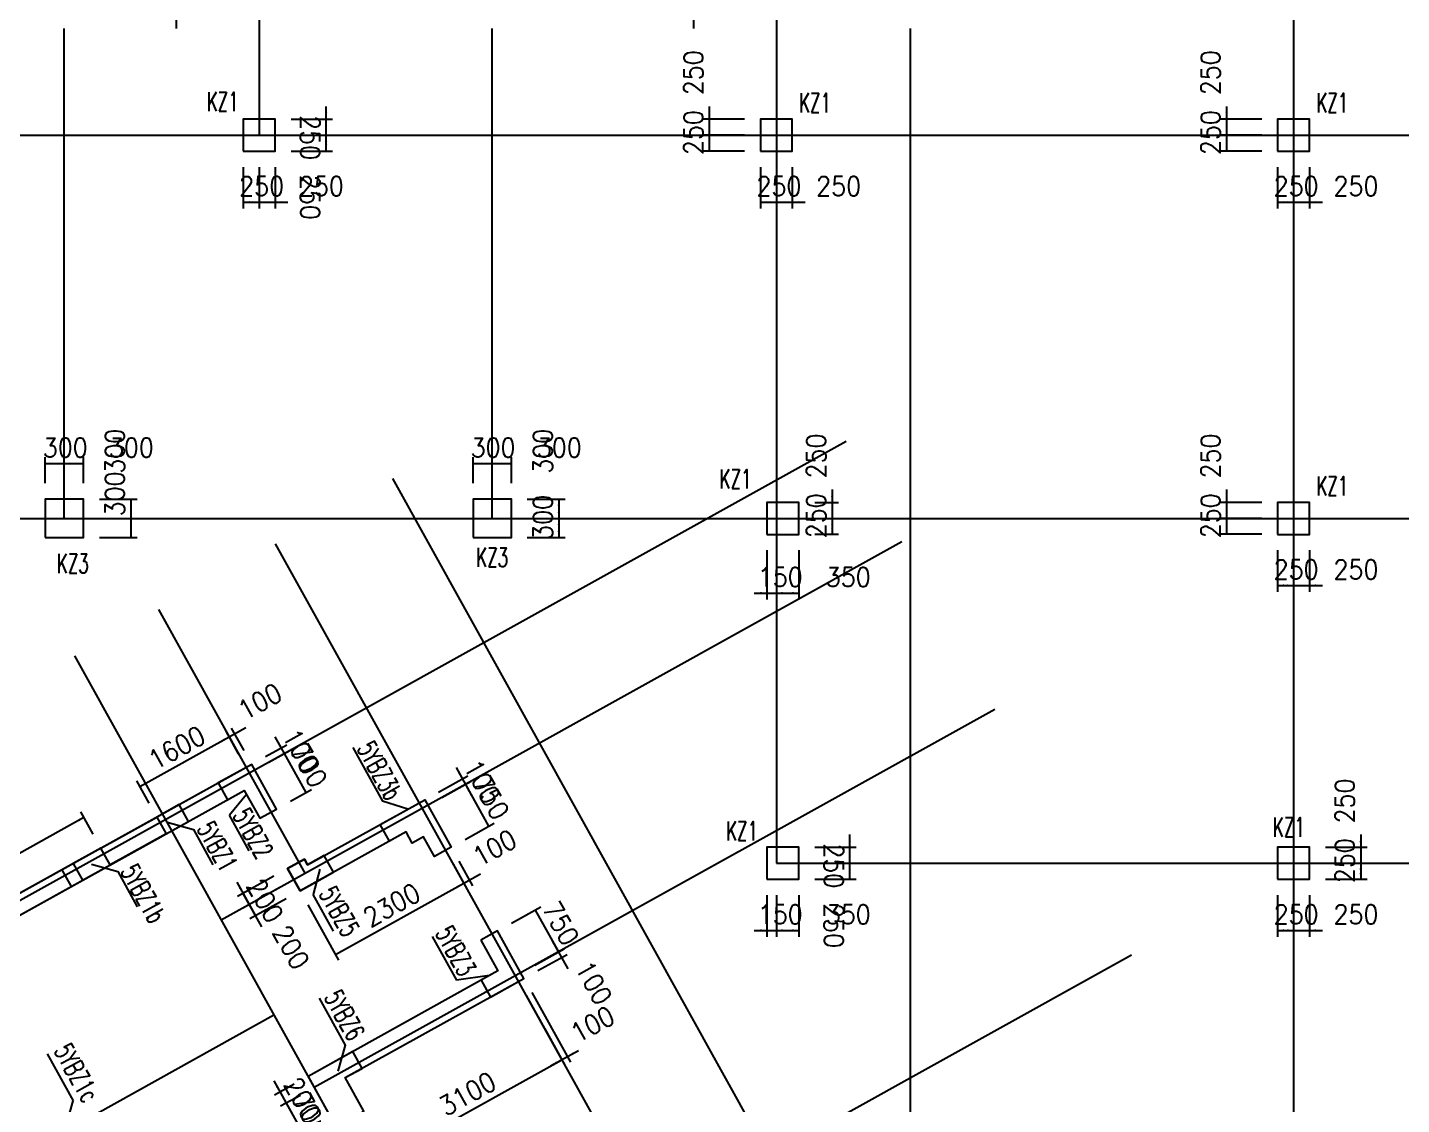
# Model space of a CAD drawing. Extents: x 387171 to 699106, y 11966 to 245688.
# Drawn here: x 496731 to 518248, y 129511 to 146373 of the extents above; entities that cross this region are included whole.
import ezdxf

# ---------------------------------------------------------------- set-up
doc = ezdxf.new("R2010")
doc.units = 0
doc.header["$LTSCALE"] = 100
doc.header["$MEASUREMENT"] = 0
doc.linetypes.add('DASHED', pattern=[19.05, 12.7, -6.35])
for name, color, linetype in [('22000', 2, 'Continuous'), ('b边缘构件', 235, 'Continuous'), ('COLU', 7, 'Continuous'), ('COLU_DASH', 9, 'DASHED'), ('DIM', 3, 'Continuous'), ('DOTE', 253, 'Continuous'), ('NUM', 7, 'Continuous'), ('wall-主楼', 2, 'Continuous'), ('Y阴影', 254, 'Continuous'), ('小尺寸', 4, 'Continuous'), ('边缘构件标注', 1, 'Continuous')]:
    doc.layers.add(name, color=color, linetype=linetype)
doc.styles.get("Standard").update_dxf_attribs({"font": 'standard'})
doc.dimstyles.get("Standard").update_dxf_attribs({"dimtxt": 300, "dimasz": 100, "dimexe": 100, "dimexo": 250, "dimgap": 100, "dimtad": 0, "dimtoh": 1, "dimdec": 0, "dimdsep": 46, "dimcen": 0.09, "dimclrt": 7, "dimadec": 0, "dimazin": 0, "dimtfac": 1, "dimtdec": 4, "dimtofl": 0, "dimtmove": 0, "dimatfit": 3, "dimfxl": 1, "dimtolj": 1, "dimtzin": 0, "dimarcsym": 0})

# ---------------------------------------------------------------- blocks, each defined once
blk = doc.blocks.new('*D39')
at = {"layer": '小尺寸', "color": 0, "linetype": 'ByBlock', "lineweight": -2}
for p, q in [((501004, 129655), (500695, 129484)), ((500782, 129532), (501122, 128920)), ((501344, 129043), (501035, 128872))]:
    blk.add_line(p, q, dxfattribs=at)
for points in [[(500782, 129532), (500845, 129453), (500816, 129437)], [(501122, 128920), (501059, 128999), (501088, 129016)]]:
    blk.add_solid(points, dxfattribs=at)
at = {"layer": '小尺寸', "color": 7, "linetype": 'Continuous', "lineweight": -2, "insert": (501171, 129348), "char_height": 300, "width": 566.67, "attachment_point": 5, "rotation": 299.0454}
blk.add_mtext('700', dxfattribs=at)
blk = doc.blocks.new('*D558')
at = {"layer": '小尺寸', "color": 0, "linetype": 'ByBlock', "lineweight": -2}
for p, q in [((504627, 131267), (505234, 130174)), ((504539, 131218), (505146, 130125)), ((504923, 130116), (505360, 130359))]:
    blk.add_line(p, q, dxfattribs=at)
for points in [[(505098, 130213), (505018, 130150), (505002, 130179)], [(505185, 130261), (505265, 130325), (505281, 130295)]]:
    blk.add_solid(points, dxfattribs=at)
at = {"layer": '小尺寸', "color": 7, "linetype": 'Continuous', "lineweight": -2, "insert": (505580, 130767), "char_height": 300, "width": 476.67, "attachment_point": 5, "rotation": 29.0454}
blk.add_mtext('100', dxfattribs=at)
blk = doc.blocks.new('*D3850')
at = {"layer": '小尺寸', "color": 0, "linetype": 'ByBlock', "lineweight": -2}
for p, q in [((500461, 134958), (500791, 135142)), ((500606, 135268), (500849, 134831)), ((500509, 134871), (500839, 135054))]:
    blk.add_line(p, q, dxfattribs=at)
for points in [[(500703, 135093), (500640, 135172), (500669, 135189)], [(500752, 135006), (500815, 134926), (500786, 134910)]]:
    blk.add_solid(points, dxfattribs=at)
at = {"layer": '小尺寸', "color": 7, "linetype": 'Continuous', "lineweight": -2, "insert": (501012, 135051), "char_height": 300, "width": 476.67, "attachment_point": 5, "rotation": 299.0454}
blk.add_mtext('100', dxfattribs=at)
blk = doc.blocks.new('*D3604')
at = {"layer": '小尺寸', "color": 0, "linetype": 'ByBlock', "lineweight": -2}
for p, q in [((500509, 134871), (500839, 135054)), ((500752, 135006), (501092, 134394)), ((500849, 134259), (501179, 134442))]:
    blk.add_line(p, q, dxfattribs=at)
for points in [[(500752, 135006), (500815, 134926), (500786, 134910)], [(501092, 134394), (501028, 134473), (501058, 134489)]]:
    blk.add_solid(points, dxfattribs=at)
at = {"layer": '小尺寸', "color": 7, "linetype": 'Continuous', "lineweight": -2, "insert": (501140, 134821), "char_height": 300, "width": 566.67, "attachment_point": 5, "rotation": 299.0454}
blk.add_mtext('700', dxfattribs=at)
blk = doc.blocks.new('*D4353')
at = {"layer": '小尺寸', "color": 0, "linetype": 'ByBlock', "lineweight": -2}
for p, q in [((500035, 135004), (499841, 135354)), ((498490, 134490), (499889, 135267)), ((498636, 134228), (498442, 134577))]:
    blk.add_line(p, q, dxfattribs=at)
for points in [[(499889, 135267), (499810, 135203), (499794, 135233)], [(498490, 134490), (498570, 134553), (498586, 134524)]]:
    blk.add_solid(points, dxfattribs=at)
at = {"layer": '小尺寸', "color": 7, "linetype": 'Continuous', "lineweight": -2, "insert": (499068, 135097), "char_height": 300, "width": 685, "attachment_point": 5, "rotation": 29.0454}
blk.add_mtext('1600', dxfattribs=at)
blk = doc.blocks.new('*D4117')
at = {"layer": '小尺寸', "color": 0, "linetype": 'ByBlock', "lineweight": -2}
for p, q in [((499714, 135170), (500151, 135412)), ((500035, 135004), (499841, 135354)), ((500122, 135053), (499928, 135403))]:
    blk.add_line(p, q, dxfattribs=at)
for points in [[(499977, 135315), (500056, 135378), (500072, 135349)], [(499889, 135267), (499810, 135203), (499794, 135233)]]:
    blk.add_solid(points, dxfattribs=at)
at = {"layer": '小尺寸', "color": 7, "linetype": 'Continuous', "lineweight": -2, "insert": (500371, 135820), "char_height": 300, "width": 476.67, "attachment_point": 5, "rotation": 29.0454}
blk.add_mtext('100', dxfattribs=at)
blk = doc.blocks.new('*D4293')
at = {"layer": '小尺寸', "color": 0, "linetype": 'ByBlock', "lineweight": -2}
for p, q in [((500009, 132992), (500300, 132467)), ((500587, 133084), (500018, 132768)), ((500684, 132909), (500115, 132593))]:
    blk.add_line(p, q, dxfattribs=at)
for points in [[(500106, 132817), (500043, 132896), (500072, 132912)], [(500203, 132642), (500266, 132563), (500237, 132546)]]:
    blk.add_solid(points, dxfattribs=at)
at = {"layer": '小尺寸', "color": 7, "linetype": 'Continuous', "lineweight": -2, "insert": (500453, 132706), "char_height": 300, "width": 566.67, "attachment_point": 5, "rotation": 299.0454}
blk.add_mtext('200', dxfattribs=at)
blk = doc.blocks.new('*D472')
at = {"layer": '小尺寸', "color": 0, "linetype": 'ByBlock', "lineweight": -2}
for p, q in [((503398, 133273), (503612, 132888)), ((503486, 133321), (503699, 132937)), ((503389, 132878), (503826, 133121))]:
    blk.add_line(p, q, dxfattribs=at)
for points in [[(503563, 132976), (503484, 132912), (503468, 132942)], [(503651, 133024), (503730, 133087), (503746, 133058)]]:
    blk.add_solid(points, dxfattribs=at)
at = {"layer": '小尺寸', "color": 7, "linetype": 'Continuous', "lineweight": -2, "insert": (504046, 133529), "char_height": 300, "width": 476.67, "attachment_point": 5, "rotation": 29.0454}
blk.add_mtext('100', dxfattribs=at)
blk = doc.blocks.new('*D3508')
at = {"layer": '小尺寸', "color": 0, "linetype": 'ByBlock', "lineweight": -2}
for p, q in [((500106, 132817), (500397, 132292)), ((500684, 132909), (500115, 132593)), ((500781, 132734), (500213, 132418))]:
    blk.add_line(p, q, dxfattribs=at)
for points in [[(500203, 132642), (500140, 132721), (500169, 132737)], [(500300, 132467), (500363, 132388), (500334, 132372)]]:
    blk.add_solid(points, dxfattribs=at)
at = {"layer": '小尺寸', "color": 7, "linetype": 'Continuous', "lineweight": -2, "insert": (500859, 131975), "char_height": 300, "width": 566.67, "attachment_point": 5, "rotation": 299.0454}
blk.add_mtext('200', dxfattribs=at)
blk = doc.blocks.new('*D3279')
at = {"layer": '小尺寸', "color": 0, "linetype": 'ByBlock', "lineweight": -2}
for p, q in [((503398, 133273), (503612, 132888)), ((501553, 131859), (503563, 132976)), ((501121, 132637), (501601, 131771))]:
    blk.add_line(p, q, dxfattribs=at)
for points in [[(503563, 132976), (503484, 132912), (503468, 132942)], [(501553, 131859), (501632, 131922), (501648, 131893)]]:
    blk.add_solid(points, dxfattribs=at)
at = {"layer": '小尺寸', "color": 7, "linetype": 'Continuous', "lineweight": -2, "insert": (502437, 132636), "char_height": 300, "width": 780, "attachment_point": 5, "rotation": 29.0454}
blk.add_mtext('2300', dxfattribs=at)
blk = doc.blocks.new('*D4016')
at = {"layer": '小尺寸', "color": 0, "linetype": 'ByBlock', "lineweight": -2}
for p, q in [((503444, 134785), (503686, 134348)), ((503170, 134404), (503628, 134658)), ((503219, 134317), (503677, 134571))]:
    blk.add_line(p, q, dxfattribs=at)
for points in [[(503541, 134610), (503478, 134689), (503507, 134705)], [(503589, 134523), (503652, 134443), (503623, 134427)]]:
    blk.add_solid(points, dxfattribs=at)
at = {"layer": '小尺寸', "color": 7, "linetype": 'Continuous', "lineweight": -2, "insert": (503850, 134568), "char_height": 300, "width": 476.67, "attachment_point": 5, "rotation": 299.0454}
blk.add_mtext('100', dxfattribs=at)
blk = doc.blocks.new('*D3765')
at = {"layer": '小尺寸', "color": 0, "linetype": 'ByBlock', "lineweight": -2}
for p, q in [((503219, 134317), (503677, 134571)), ((503589, 134523), (503953, 133867)), ((503583, 133661), (504041, 133915))]:
    blk.add_line(p, q, dxfattribs=at)
for points in [[(503589, 134523), (503652, 134443), (503623, 134427)], [(503953, 133867), (503890, 133946), (503919, 133962)]]:
    blk.add_solid(points, dxfattribs=at)
at = {"layer": '小尺寸', "color": 7, "linetype": 'Continuous', "lineweight": -2, "insert": (503990, 134316), "char_height": 300, "width": 566.67, "attachment_point": 5, "rotation": 299.0454}
blk.add_mtext('750', dxfattribs=at)
blk = doc.blocks.new('*D4495')
at = {"layer": '小尺寸', "color": 0, "linetype": 'ByBlock', "lineweight": -2}
for p, q in [((504311, 132350), (504769, 132604)), ((504682, 132555), (505046, 131900)), ((504675, 131694), (505133, 131948))]:
    blk.add_line(p, q, dxfattribs=at)
for points in [[(504682, 132555), (504745, 132476), (504716, 132460)], [(505046, 131900), (504983, 131979), (505012, 131995)]]:
    blk.add_solid(points, dxfattribs=at)
at = {"layer": '小尺寸', "color": 7, "linetype": 'Continuous', "lineweight": -2, "insert": (505082, 132349), "char_height": 300, "width": 566.67, "attachment_point": 5, "rotation": 299.0454}
blk.add_mtext('750', dxfattribs=at)
blk = doc.blocks.new('*D4244')
at = {"layer": '小尺寸', "color": 0, "linetype": 'ByBlock', "lineweight": -2}
for p, q in [((504675, 131694), (505133, 131948)), ((504949, 132075), (505191, 131638)), ((504724, 131607), (505182, 131861))]:
    blk.add_line(p, q, dxfattribs=at)
for points in [[(505046, 131900), (504983, 131979), (505012, 131995)], [(505094, 131812), (505157, 131733), (505128, 131717)]]:
    blk.add_solid(points, dxfattribs=at)
at = {"layer": '小尺寸', "color": 7, "linetype": 'Continuous', "lineweight": -2, "insert": (505599, 131418), "char_height": 300, "width": 476.67, "attachment_point": 5, "rotation": 299.0454}
blk.add_mtext('100', dxfattribs=at)
blk = doc.blocks.new('*D4433')
at = {"layer": '小尺寸', "color": 0, "linetype": 'ByBlock', "lineweight": -2}
for p, q in [((500588, 129882), (500879, 129357)), ((500907, 129830), (500598, 129658)), ((501004, 129655), (500695, 129484))]:
    blk.add_line(p, q, dxfattribs=at)
for points in [[(500685, 129707), (500622, 129786), (500651, 129802)], [(500782, 129532), (500845, 129453), (500816, 129437)]]:
    blk.add_solid(points, dxfattribs=at)
at = {"layer": '小尺寸', "color": 7, "linetype": 'Continuous', "lineweight": -2, "insert": (501033, 129596), "char_height": 300, "width": 566.67, "attachment_point": 5, "rotation": 299.0454}
blk.add_mtext('200', dxfattribs=at)
blk = doc.blocks.new('*D245')
at = {"layer": '小尺寸', "color": 0, "linetype": 'ByBlock', "lineweight": -2}
for p, q in [((504831, 130694), (505146, 130125)), ((502388, 128708), (505098, 130213)), ((502121, 129189), (502436, 128620))]:
    blk.add_line(p, q, dxfattribs=at)
for points in [[(505098, 130213), (505018, 130150), (505002, 130179)], [(502388, 128708), (502467, 128771), (502483, 128742)]]:
    blk.add_solid(points, dxfattribs=at)
at = {"layer": '小尺寸', "color": 7, "linetype": 'Continuous', "lineweight": -2, "insert": (503621, 129679), "char_height": 300, "width": 775, "attachment_point": 5, "rotation": 29.0454}
blk.add_mtext('3100', dxfattribs=at)
blk = doc.blocks.new('*D173')
at = {"layer": '小尺寸', "color": 0, "linetype": 'ByBlock', "lineweight": -2}
for p, q in [((497760, 133745), (497568, 134092)), ((497616, 134004), (494119, 132062)), ((494263, 131803), (494071, 132150))]:
    blk.add_line(p, q, dxfattribs=at)
for points in [[(497616, 134004), (497537, 133941), (497521, 133970)], [(494119, 132062), (494198, 132125), (494215, 132096)]]:
    blk.add_solid(points, dxfattribs=at)
at = {"layer": '小尺寸', "color": 7, "linetype": 'Continuous', "lineweight": -2, "insert": (495746, 133252), "char_height": 300, "width": 790, "attachment_point": 5, "rotation": 29.0454}
blk.add_mtext('4000', dxfattribs=at)
blk = doc.blocks.new('*D806')
at = {"layer": 'DIM', "color": 0, "linetype": 'ByBlock', "lineweight": -2}
for p, q in [((500108, 144188), (500108, 143538)), ((500358, 144188), (500358, 143538)), ((500108, 143638), (500358, 143638))]:
    blk.add_line(p, q, dxfattribs=at)
for points in [[(500108, 143638), (500208, 143655), (500208, 143621)], [(500358, 143638), (500258, 143621), (500258, 143655)]]:
    blk.add_solid(points, dxfattribs=at)
at = {"layer": 'DIM', "color": 7, "linetype": 'Continuous', "lineweight": -2, "insert": (500398, 143888), "char_height": 300, "width": 566.67, "attachment_point": 5}
blk.add_mtext('250', dxfattribs=at)
blk = doc.blocks.new('*D1601')
at = {"layer": 'DIM', "color": 0, "linetype": 'ByBlock', "lineweight": -2}
for p, q in [((500358, 144188), (500358, 143538)), ((500608, 144188), (500608, 143538)), ((500158, 143638), (500808, 143638))]:
    blk.add_line(p, q, dxfattribs=at)
for points in [[(500358, 143638), (500258, 143621), (500258, 143655)], [(500608, 143638), (500708, 143655), (500708, 143621)]]:
    blk.add_solid(points, dxfattribs=at)
at = {"layer": 'DIM', "color": 7, "linetype": 'Continuous', "lineweight": -2, "insert": (501334, 143888), "char_height": 300, "width": 566.67, "attachment_point": 5}
blk.add_mtext('250', dxfattribs=at)
blk = doc.blocks.new('*D1365')
at = {"layer": 'DIM', "color": 0, "linetype": 'ByBlock', "lineweight": -2}
for p, q in [((500858, 144688), (501508, 144688)), ((501408, 144438), (501408, 144688)), ((500858, 144438), (501508, 144438))]:
    blk.add_line(p, q, dxfattribs=at)
for points in [[(501408, 144688), (501425, 144588), (501391, 144588)], [(501408, 144438), (501391, 144538), (501425, 144538)]]:
    blk.add_solid(points, dxfattribs=at)
at = {"layer": 'DIM', "color": 7, "linetype": 'Continuous', "lineweight": -2, "insert": (501158, 143712), "char_height": 300, "width": 566.67, "attachment_point": 5, "rotation": 270}
blk.add_mtext('250', dxfattribs=at)
blk = doc.blocks.new('*D2131')
at = {"layer": 'DIM', "color": 0, "linetype": 'ByBlock', "lineweight": -2}
for p, q in [((501408, 144488), (501408, 145138)), ((500858, 144938), (501508, 144938)), ((500858, 144688), (501508, 144688))]:
    blk.add_line(p, q, dxfattribs=at)
for points in [[(501408, 144938), (501391, 145038), (501425, 145038)], [(501408, 144688), (501425, 144588), (501391, 144588)]]:
    blk.add_solid(points, dxfattribs=at)
at = {"layer": 'DIM', "color": 7, "linetype": 'Continuous', "lineweight": -2, "insert": (501158, 144648), "char_height": 300, "width": 566.67, "attachment_point": 5, "rotation": 270}
blk.add_mtext('250', dxfattribs=at)
blk = doc.blocks.new('*D2323')
at = {"layer": 'DIM', "color": 0, "linetype": 'ByBlock', "lineweight": -2}
for p, q in [((507408, 145138), (507408, 144488)), ((507958, 144938), (507308, 144938)), ((507958, 144688), (507308, 144688))]:
    blk.add_line(p, q, dxfattribs=at)
for points in [[(507408, 144938), (507391, 145038), (507425, 145038)], [(507408, 144688), (507425, 144588), (507391, 144588)]]:
    blk.add_solid(points, dxfattribs=at)
at = {"layer": 'DIM', "color": 7, "linetype": 'Continuous', "lineweight": -2, "insert": (507158, 145664), "char_height": 300, "width": 566.67, "attachment_point": 5, "rotation": 90}
blk.add_mtext('250', dxfattribs=at)
blk = doc.blocks.new('*D2082')
at = {"layer": 'DIM', "color": 0, "linetype": 'ByBlock', "lineweight": -2}
for p, q in [((507958, 144688), (507308, 144688)), ((507408, 144688), (507408, 144438)), ((507958, 144438), (507308, 144438))]:
    blk.add_line(p, q, dxfattribs=at)
for points in [[(507408, 144688), (507425, 144588), (507391, 144588)], [(507408, 144438), (507391, 144538), (507425, 144538)]]:
    blk.add_solid(points, dxfattribs=at)
at = {"layer": 'DIM', "color": 7, "linetype": 'Continuous', "lineweight": -2, "insert": (507158, 144728), "char_height": 300, "width": 566.67, "attachment_point": 5, "rotation": 90}
blk.add_mtext('250', dxfattribs=at)
blk = doc.blocks.new('*D2845')
at = {"layer": 'DIM', "color": 0, "linetype": 'ByBlock', "lineweight": -2}
for p, q in [((508208, 144188), (508208, 143538)), ((508458, 144188), (508458, 143538)), ((508208, 143638), (508458, 143638))]:
    blk.add_line(p, q, dxfattribs=at)
for points in [[(508208, 143638), (508308, 143655), (508308, 143621)], [(508458, 143638), (508358, 143621), (508358, 143655)]]:
    blk.add_solid(points, dxfattribs=at)
at = {"layer": 'DIM', "color": 7, "linetype": 'Continuous', "lineweight": -2, "insert": (508498, 143888), "char_height": 300, "width": 566.67, "attachment_point": 5}
blk.add_mtext('250', dxfattribs=at)
blk = doc.blocks.new('*D2457')
at = {"layer": 'DIM', "color": 0, "linetype": 'ByBlock', "lineweight": -2}
for p, q in [((508458, 144188), (508458, 143538)), ((508708, 144188), (508708, 143538)), ((508258, 143638), (508908, 143638))]:
    blk.add_line(p, q, dxfattribs=at)
for points in [[(508458, 143638), (508358, 143621), (508358, 143655)], [(508708, 143638), (508808, 143655), (508808, 143621)]]:
    blk.add_solid(points, dxfattribs=at)
at = {"layer": 'DIM', "color": 7, "linetype": 'Continuous', "lineweight": -2, "insert": (509434, 143888), "char_height": 300, "width": 566.67, "attachment_point": 5}
blk.add_mtext('250', dxfattribs=at)
blk = doc.blocks.new('*D3349')
at = {"layer": 'DIM', "color": 0, "linetype": 'ByBlock', "lineweight": -2}
for p, q in [((515508, 145138), (515508, 144488)), ((516058, 144938), (515408, 144938)), ((516058, 144688), (515408, 144688))]:
    blk.add_line(p, q, dxfattribs=at)
for points in [[(515508, 144938), (515491, 145038), (515525, 145038)], [(515508, 144688), (515525, 144588), (515491, 144588)]]:
    blk.add_solid(points, dxfattribs=at)
at = {"layer": 'DIM', "color": 7, "linetype": 'Continuous', "lineweight": -2, "insert": (515258, 145664), "char_height": 300, "width": 566.67, "attachment_point": 5, "rotation": 90}
blk.add_mtext('250', dxfattribs=at)
blk = doc.blocks.new('*D2983')
at = {"layer": 'DIM', "color": 0, "linetype": 'ByBlock', "lineweight": -2}
for p, q in [((516058, 144688), (515408, 144688)), ((515508, 144688), (515508, 144438)), ((516058, 144438), (515408, 144438))]:
    blk.add_line(p, q, dxfattribs=at)
for points in [[(515508, 144688), (515525, 144588), (515491, 144588)], [(515508, 144438), (515491, 144538), (515525, 144538)]]:
    blk.add_solid(points, dxfattribs=at)
at = {"layer": 'DIM', "color": 7, "linetype": 'Continuous', "lineweight": -2, "insert": (515258, 144728), "char_height": 300, "width": 566.67, "attachment_point": 5, "rotation": 90}
blk.add_mtext('250', dxfattribs=at)
blk = doc.blocks.new('*D3877')
at = {"layer": 'DIM', "color": 0, "linetype": 'ByBlock', "lineweight": -2}
for p, q in [((516308, 144188), (516308, 143538)), ((516558, 144188), (516558, 143538)), ((516308, 143638), (516558, 143638))]:
    blk.add_line(p, q, dxfattribs=at)
for points in [[(516308, 143638), (516408, 143655), (516408, 143621)], [(516558, 143638), (516458, 143621), (516458, 143655)]]:
    blk.add_solid(points, dxfattribs=at)
at = {"layer": 'DIM', "color": 7, "linetype": 'Continuous', "lineweight": -2, "insert": (516598, 143888), "char_height": 300, "width": 566.67, "attachment_point": 5}
blk.add_mtext('250', dxfattribs=at)
blk = doc.blocks.new('*D4064')
at = {"layer": 'DIM', "color": 0, "linetype": 'ByBlock', "lineweight": -2}
for p, q in [((516558, 144188), (516558, 143538)), ((516808, 144188), (516808, 143538)), ((516358, 143638), (517008, 143638))]:
    blk.add_line(p, q, dxfattribs=at)
for points in [[(516558, 143638), (516458, 143621), (516458, 143655)], [(516808, 143638), (516908, 143655), (516908, 143621)]]:
    blk.add_solid(points, dxfattribs=at)
at = {"layer": 'DIM', "color": 7, "linetype": 'Continuous', "lineweight": -2, "insert": (517534, 143888), "char_height": 300, "width": 566.67, "attachment_point": 5}
blk.add_mtext('250', dxfattribs=at)
blk = doc.blocks.new('*D2068')
at = {"layer": 'DIM', "color": 0, "linetype": 'ByBlock', "lineweight": -2}
for p, q in [((509331, 139138), (509331, 138488)), ((509058, 138938), (509431, 138938)), ((509058, 138688), (509431, 138688))]:
    blk.add_line(p, q, dxfattribs=at)
for points in [[(509331, 138938), (509315, 139038), (509348, 139038)], [(509331, 138688), (509348, 138588), (509315, 138588)]]:
    blk.add_solid(points, dxfattribs=at)
at = {"layer": 'DIM', "color": 7, "linetype": 'Continuous', "lineweight": -2, "insert": (509081, 139664), "char_height": 300, "width": 566.67, "attachment_point": 5, "rotation": 90}
blk.add_mtext('250', dxfattribs=at)
blk = doc.blocks.new('*D2828')
at = {"layer": 'DIM', "color": 0, "linetype": 'ByBlock', "lineweight": -2}
for p, q in [((509058, 138688), (509431, 138688)), ((509331, 138688), (509331, 138438)), ((509058, 138438), (509431, 138438))]:
    blk.add_line(p, q, dxfattribs=at)
for points in [[(509331, 138688), (509348, 138588), (509315, 138588)], [(509331, 138438), (509315, 138538), (509348, 138538)]]:
    blk.add_solid(points, dxfattribs=at)
at = {"layer": 'DIM', "color": 7, "linetype": 'Continuous', "lineweight": -2, "insert": (509081, 138728), "char_height": 300, "width": 566.67, "attachment_point": 5, "rotation": 90}
blk.add_mtext('250', dxfattribs=at)
blk = doc.blocks.new('*D2576')
at = {"layer": 'DIM', "color": 0, "linetype": 'ByBlock', "lineweight": -2}
for p, q in [((508308, 138188), (508308, 137419)), ((508458, 138188), (508458, 137419)), ((508108, 137519), (508658, 137519))]:
    blk.add_line(p, q, dxfattribs=at)
for points in [[(508308, 137519), (508208, 137503), (508208, 137536)], [(508458, 137519), (508558, 137536), (508558, 137503)]]:
    blk.add_solid(points, dxfattribs=at)
at = {"layer": 'DIM', "color": 7, "linetype": 'Continuous', "lineweight": -2, "insert": (508519, 137769), "char_height": 300, "width": 476.67, "attachment_point": 5}
blk.add_mtext('150', dxfattribs=at)
blk = doc.blocks.new('*D3336')
at = {"layer": 'DIM', "color": 0, "linetype": 'ByBlock', "lineweight": -2}
for p, q in [((508458, 138188), (508458, 137419)), ((508808, 138188), (508808, 137419)), ((508458, 137519), (508808, 137519))]:
    blk.add_line(p, q, dxfattribs=at)
for points in [[(508458, 137519), (508558, 137536), (508558, 137503)], [(508808, 137519), (508708, 137503), (508708, 137536)]]:
    blk.add_solid(points, dxfattribs=at)
at = {"layer": 'DIM', "color": 7, "linetype": 'Continuous', "lineweight": -2, "insert": (509584, 137769), "char_height": 300, "width": 566.67, "attachment_point": 5}
blk.add_mtext('350', dxfattribs=at)
blk = doc.blocks.new('*D2961')
at = {"layer": 'DIM', "color": 0, "linetype": 'ByBlock', "lineweight": -2}
for p, q in [((508308, 132788), (508308, 132138)), ((508458, 132788), (508458, 132138)), ((508108, 132238), (508658, 132238))]:
    blk.add_line(p, q, dxfattribs=at)
for points in [[(508308, 132238), (508208, 132221), (508208, 132255)], [(508458, 132238), (508558, 132255), (508558, 132221)]]:
    blk.add_solid(points, dxfattribs=at)
at = {"layer": 'DIM', "color": 7, "linetype": 'Continuous', "lineweight": -2, "insert": (508519, 132488), "char_height": 300, "width": 476.67, "attachment_point": 5}
blk.add_mtext('150', dxfattribs=at)
blk = doc.blocks.new('*D3863')
at = {"layer": 'DIM', "color": 0, "linetype": 'ByBlock', "lineweight": -2}
for p, q in [((508458, 132788), (508458, 132138)), ((508808, 132788), (508808, 132138)), ((508458, 132238), (508808, 132238))]:
    blk.add_line(p, q, dxfattribs=at)
for points in [[(508458, 132238), (508558, 132255), (508558, 132221)], [(508808, 132238), (508708, 132221), (508708, 132255)]]:
    blk.add_solid(points, dxfattribs=at)
at = {"layer": 'DIM', "color": 7, "linetype": 'Continuous', "lineweight": -2, "insert": (509584, 132488), "char_height": 300, "width": 566.67, "attachment_point": 5}
blk.add_mtext('350', dxfattribs=at)
blk = doc.blocks.new('*D4040')
at = {"layer": 'DIM', "color": 0, "linetype": 'ByBlock', "lineweight": -2}
for p, q in [((509058, 133288), (509708, 133288)), ((509608, 133038), (509608, 133288)), ((509058, 133038), (509708, 133038))]:
    blk.add_line(p, q, dxfattribs=at)
for points in [[(509608, 133288), (509625, 133188), (509591, 133188)], [(509608, 133038), (509591, 133138), (509625, 133138)]]:
    blk.add_solid(points, dxfattribs=at)
at = {"layer": 'DIM', "color": 7, "linetype": 'Continuous', "lineweight": -2, "insert": (509358, 132312), "char_height": 300, "width": 566.67, "attachment_point": 5, "rotation": 270}
blk.add_mtext('250', dxfattribs=at)
blk = doc.blocks.new('*D3671')
at = {"layer": 'DIM', "color": 0, "linetype": 'ByBlock', "lineweight": -2}
for p, q in [((509608, 133088), (509608, 133738)), ((509058, 133538), (509708, 133538)), ((509058, 133288), (509708, 133288))]:
    blk.add_line(p, q, dxfattribs=at)
for points in [[(509608, 133538), (509591, 133638), (509625, 133638)], [(509608, 133288), (509625, 133188), (509591, 133188)]]:
    blk.add_solid(points, dxfattribs=at)
at = {"layer": 'DIM', "color": 7, "linetype": 'Continuous', "lineweight": -2, "insert": (509358, 133248), "char_height": 300, "width": 566.67, "attachment_point": 5, "rotation": 270}
blk.add_mtext('250', dxfattribs=at)
blk = doc.blocks.new('*D4557')
at = {"layer": 'DIM', "color": 0, "linetype": 'ByBlock', "lineweight": -2}
for p, q in [((515508, 139138), (515508, 138488)), ((516058, 138938), (515408, 138938)), ((516058, 138688), (515408, 138688))]:
    blk.add_line(p, q, dxfattribs=at)
for points in [[(515508, 138938), (515491, 139038), (515525, 139038)], [(515508, 138688), (515525, 138588), (515491, 138588)]]:
    blk.add_solid(points, dxfattribs=at)
at = {"layer": 'DIM', "color": 7, "linetype": 'Continuous', "lineweight": -2, "insert": (515258, 139664), "char_height": 300, "width": 566.67, "attachment_point": 5, "rotation": 90}
blk.add_mtext('250', dxfattribs=at)
blk = doc.blocks.new('*D4176')
at = {"layer": 'DIM', "color": 0, "linetype": 'ByBlock', "lineweight": -2}
for p, q in [((516058, 138688), (515408, 138688)), ((515508, 138688), (515508, 138438)), ((516058, 138438), (515408, 138438))]:
    blk.add_line(p, q, dxfattribs=at)
for points in [[(515508, 138688), (515525, 138588), (515491, 138588)], [(515508, 138438), (515491, 138538), (515525, 138538)]]:
    blk.add_solid(points, dxfattribs=at)
at = {"layer": 'DIM', "color": 7, "linetype": 'Continuous', "lineweight": -2, "insert": (515258, 138728), "char_height": 300, "width": 566.67, "attachment_point": 5, "rotation": 90}
blk.add_mtext('250', dxfattribs=at)
blk = doc.blocks.new('*D507')
at = {"layer": 'DIM', "color": 0, "linetype": 'ByBlock', "lineweight": -2}
for p, q in [((516308, 138188), (516308, 137538)), ((516558, 138188), (516558, 137538)), ((516308, 137638), (516558, 137638))]:
    blk.add_line(p, q, dxfattribs=at)
for points in [[(516308, 137638), (516408, 137655), (516408, 137621)], [(516558, 137638), (516458, 137621), (516458, 137655)]]:
    blk.add_solid(points, dxfattribs=at)
at = {"layer": 'DIM', "color": 7, "linetype": 'Continuous', "lineweight": -2, "insert": (516598, 137888), "char_height": 300, "width": 566.67, "attachment_point": 5}
blk.add_mtext('250', dxfattribs=at)
blk = doc.blocks.new('*D121')
at = {"layer": 'DIM', "color": 0, "linetype": 'ByBlock', "lineweight": -2}
for p, q in [((516558, 138188), (516558, 137538)), ((516808, 138188), (516808, 137538)), ((516358, 137638), (517008, 137638))]:
    blk.add_line(p, q, dxfattribs=at)
for points in [[(516558, 137638), (516458, 137621), (516458, 137655)], [(516808, 137638), (516908, 137655), (516908, 137621)]]:
    blk.add_solid(points, dxfattribs=at)
at = {"layer": 'DIM', "color": 7, "linetype": 'Continuous', "lineweight": -2, "insert": (517534, 137888), "char_height": 300, "width": 566.67, "attachment_point": 5}
blk.add_mtext('250', dxfattribs=at)
blk = doc.blocks.new('*D312')
at = {"layer": 'DIM', "color": 0, "linetype": 'ByBlock', "lineweight": -2}
for p, q in [((517608, 133738), (517608, 133088)), ((517058, 133538), (517708, 133538)), ((517058, 133288), (517708, 133288))]:
    blk.add_line(p, q, dxfattribs=at)
for points in [[(517608, 133538), (517591, 133638), (517625, 133638)], [(517608, 133288), (517625, 133188), (517591, 133188)]]:
    blk.add_solid(points, dxfattribs=at)
at = {"layer": 'DIM', "color": 7, "linetype": 'Continuous', "lineweight": -2, "insert": (517358, 134264), "char_height": 300, "width": 566.67, "attachment_point": 5, "rotation": 90}
blk.add_mtext('250', dxfattribs=at)
blk = doc.blocks.new('*D1211')
at = {"layer": 'DIM', "color": 0, "linetype": 'ByBlock', "lineweight": -2}
for p, q in [((517058, 133288), (517708, 133288)), ((517608, 133288), (517608, 133038)), ((517058, 133038), (517708, 133038))]:
    blk.add_line(p, q, dxfattribs=at)
for points in [[(517608, 133288), (517625, 133188), (517591, 133188)], [(517608, 133038), (517591, 133138), (517625, 133138)]]:
    blk.add_solid(points, dxfattribs=at)
at = {"layer": 'DIM', "color": 7, "linetype": 'Continuous', "lineweight": -2, "insert": (517358, 133328), "char_height": 300, "width": 566.67, "attachment_point": 5, "rotation": 90}
blk.add_mtext('250', dxfattribs=at)
blk = doc.blocks.new('*D2448')
at = {"layer": 'DIM', "color": 0, "linetype": 'ByBlock', "lineweight": -2}
for p, q in [((516308, 132788), (516308, 132138)), ((516558, 132788), (516558, 132138)), ((516308, 132238), (516558, 132238))]:
    blk.add_line(p, q, dxfattribs=at)
for points in [[(516308, 132238), (516408, 132255), (516408, 132221)], [(516558, 132238), (516458, 132221), (516458, 132255)]]:
    blk.add_solid(points, dxfattribs=at)
at = {"layer": 'DIM', "color": 7, "linetype": 'Continuous', "lineweight": -2, "insert": (516598, 132488), "char_height": 300, "width": 566.67, "attachment_point": 5}
blk.add_mtext('250', dxfattribs=at)
blk = doc.blocks.new('*D2067')
at = {"layer": 'DIM', "color": 0, "linetype": 'ByBlock', "lineweight": -2}
for p, q in [((516558, 132788), (516558, 132138)), ((516808, 132788), (516808, 132138)), ((516358, 132238), (517008, 132238))]:
    blk.add_line(p, q, dxfattribs=at)
for points in [[(516558, 132238), (516458, 132221), (516458, 132255)], [(516808, 132238), (516908, 132255), (516908, 132221)]]:
    blk.add_solid(points, dxfattribs=at)
at = {"layer": 'DIM', "color": 7, "linetype": 'Continuous', "lineweight": -2, "insert": (517534, 132488), "char_height": 300, "width": 566.67, "attachment_point": 5}
blk.add_mtext('250', dxfattribs=at)
blk = doc.blocks.new('*D2901')
at = {"layer": 'DIM', "color": 0, "linetype": 'ByBlock', "lineweight": -2}
for p, q in [((497008, 139238), (497008, 139645)), ((497308, 139238), (497308, 139645)), ((497008, 139545), (497308, 139545))]:
    blk.add_line(p, q, dxfattribs=at)
for points in [[(497008, 139545), (497108, 139562), (497108, 139528)], [(497308, 139545), (497208, 139528), (497208, 139562)]]:
    blk.add_solid(points, dxfattribs=at)
at = {"layer": 'DIM', "color": 7, "linetype": 'Continuous', "lineweight": -2, "insert": (497323, 139795), "char_height": 300, "width": 566.67, "attachment_point": 5}
blk.add_mtext('300', dxfattribs=at)
blk = doc.blocks.new('*D3643')
at = {"layer": 'DIM', "color": 0, "linetype": 'ByBlock', "lineweight": -2}
for p, q in [((497308, 139238), (497308, 139645)), ((497608, 139238), (497608, 139645)), ((497308, 139545), (497608, 139545))]:
    blk.add_line(p, q, dxfattribs=at)
for points in [[(497308, 139545), (497408, 139562), (497408, 139528)], [(497608, 139545), (497508, 139528), (497508, 139562)]]:
    blk.add_solid(points, dxfattribs=at)
at = {"layer": 'DIM', "color": 7, "linetype": 'Continuous', "lineweight": -2, "insert": (498359, 139795), "char_height": 300, "width": 566.67, "attachment_point": 5}
blk.add_mtext('300', dxfattribs=at)
blk = doc.blocks.new('*D3389')
at = {"layer": 'DIM', "color": 0, "linetype": 'ByBlock', "lineweight": -2}
for p, q in [((497858, 138988), (498450, 138988)), ((498350, 138988), (498350, 138688)), ((497858, 138688), (498450, 138688))]:
    blk.add_line(p, q, dxfattribs=at)
for points in [[(498350, 138988), (498367, 138888), (498334, 138888)], [(498350, 138688), (498334, 138788), (498367, 138788)]]:
    blk.add_solid(points, dxfattribs=at)
at = {"layer": 'DIM', "color": 7, "linetype": 'Continuous', "lineweight": -2, "insert": (498100, 139739), "char_height": 300, "width": 566.67, "attachment_point": 5, "rotation": 90}
blk.add_mtext('300', dxfattribs=at)
blk = doc.blocks.new('*D4134')
at = {"layer": 'DIM', "color": 0, "linetype": 'ByBlock', "lineweight": -2}
for p, q in [((497858, 138688), (498450, 138688)), ((498350, 138688), (498350, 138388)), ((497858, 138388), (498450, 138388))]:
    blk.add_line(p, q, dxfattribs=at)
for points in [[(498350, 138688), (498367, 138588), (498334, 138588)], [(498350, 138388), (498334, 138488), (498367, 138488)]]:
    blk.add_solid(points, dxfattribs=at)
at = {"layer": 'DIM', "color": 7, "linetype": 'Continuous', "lineweight": -2, "insert": (498100, 139071), "char_height": 300, "width": 566.67, "attachment_point": 5, "rotation": 90}
blk.add_mtext('300', dxfattribs=at)
blk = doc.blocks.new('*D3895')
at = {"layer": 'DIM', "color": 0, "linetype": 'ByBlock', "lineweight": -2}
for p, q in [((503708, 139238), (503708, 139645)), ((504008, 139238), (504008, 139645)), ((503708, 139545), (504008, 139545))]:
    blk.add_line(p, q, dxfattribs=at)
for points in [[(503708, 139545), (503808, 139562), (503808, 139528)], [(504008, 139545), (503908, 139528), (503908, 139562)]]:
    blk.add_solid(points, dxfattribs=at)
at = {"layer": 'DIM', "color": 7, "linetype": 'Continuous', "lineweight": -2, "insert": (504023, 139795), "char_height": 300, "width": 566.67, "attachment_point": 5}
blk.add_mtext('300', dxfattribs=at)
blk = doc.blocks.new('*D67')
at = {"layer": 'DIM', "color": 0, "linetype": 'ByBlock', "lineweight": -2}
for p, q in [((504008, 139238), (504008, 139645)), ((504308, 139238), (504308, 139645)), ((504008, 139545), (504308, 139545))]:
    blk.add_line(p, q, dxfattribs=at)
for points in [[(504008, 139545), (504108, 139562), (504108, 139528)], [(504308, 139545), (504208, 139528), (504208, 139562)]]:
    blk.add_solid(points, dxfattribs=at)
at = {"layer": 'DIM', "color": 7, "linetype": 'Continuous', "lineweight": -2, "insert": (505059, 139795), "char_height": 300, "width": 566.67, "attachment_point": 5}
blk.add_mtext('300', dxfattribs=at)
blk = doc.blocks.new('*D4379')
at = {"layer": 'DIM', "color": 0, "linetype": 'ByBlock', "lineweight": -2}
for p, q in [((504558, 138988), (505150, 138988)), ((505050, 138988), (505050, 138688)), ((504558, 138688), (505150, 138688))]:
    blk.add_line(p, q, dxfattribs=at)
for points in [[(505050, 138988), (505067, 138888), (505034, 138888)], [(505050, 138688), (505034, 138788), (505067, 138788)]]:
    blk.add_solid(points, dxfattribs=at)
at = {"layer": 'DIM', "color": 7, "linetype": 'Continuous', "lineweight": -2, "insert": (504800, 139739), "char_height": 300, "width": 566.67, "attachment_point": 5, "rotation": 90}
blk.add_mtext('300', dxfattribs=at)
blk = doc.blocks.new('*D4563')
at = {"layer": 'DIM', "color": 0, "linetype": 'ByBlock', "lineweight": -2}
for p, q in [((504558, 138688), (505150, 138688)), ((505050, 138688), (505050, 138388)), ((504558, 138388), (505150, 138388))]:
    blk.add_line(p, q, dxfattribs=at)
for points in [[(505050, 138688), (505067, 138588), (505034, 138588)], [(505050, 138388), (505034, 138488), (505067, 138488)]]:
    blk.add_solid(points, dxfattribs=at)
at = {"layer": 'DIM', "color": 7, "linetype": 'Continuous', "lineweight": -2, "insert": (504800, 138703), "char_height": 300, "width": 566.67, "attachment_point": 5, "rotation": 90}
blk.add_mtext('300', dxfattribs=at)

msp = doc.modelspace()

# ---------------------------------------------------------------- hatches: boundary and pattern name
at = {"layer": 'Y阴影'}
h = msp.add_hatch(dxfattribs=at)
h.set_pattern_fill('ANSI31', color=256, scale=25, angle=-60.95463, style=0)
h.set_pattern_definition([])
h.paths.add_polyline_path([(500242.1, 134837), (499717.5, 134545.7), (499863.2, 134283.4), (500125.4, 134429.1), (500368.2, 133992), (500630.5, 134137.6)], flags=0)
h = msp.add_hatch(dxfattribs=at)
h.set_pattern_fill('ANSI31', color=256, scale=25, angle=-60.95463, style=0)
h.set_pattern_definition([])
h.paths.add_polyline_path([(503364.3, 133539.7), (503102.3, 133394.2), (502932.1, 133700), (502757.5, 133603.1), (502660.4, 133777.9), (502398.1, 133632.3), (502252.5, 133894.5), (502951.9, 134282.9)], flags=0)
h = msp.add_hatch(dxfattribs=at)
h.set_pattern_fill('ANSI31', color=256, scale=25, angle=-60.95463, style=0)
h.set_pattern_definition([])
h.paths.add_polyline_path([(499105.6, 134205.8), (498755.9, 134011.6), (498901.5, 133749.4), (499251.2, 133943.6)], flags=0)
h = msp.add_hatch(dxfattribs=at)
h.set_pattern_fill('ANSI31', color=256, scale=25, angle=-60.95463, style=0)
h.set_pattern_definition([])
h.paths.add_polyline_path([(497881.6, 133526.1), (497444.5, 133283.4), (497590.2, 133021.1), (498027.3, 133263.9)], flags=0)
h = msp.add_hatch(dxfattribs=at)
h.set_pattern_fill('ANSI31', color=256, scale=25, angle=-60.95463, style=0)
h.set_pattern_definition([])
h.paths.add_polyline_path([(501067.4, 133350.8), (500805.1, 133205.1), (500999.3, 132855.4), (501523.9, 133146.7), (501378.2, 133409), (501116, 133263.4)], flags=0)
h = msp.add_hatch(dxfattribs=at)
h.set_pattern_fill('ANSI31', color=256, scale=25, angle=-60.95463, style=0)
h.set_pattern_definition([])
h.paths.add_polyline_path([(503830.8, 132083), (504097.4, 131601.9), (503835.5, 131456.5), (503981.2, 131194.2), (504505.7, 131485.5), (504092.8, 132228.5)], flags=0)

# ---------------------------------------------------------------- linework, layer by layer
at = {"layer": '22000', "linetype": 'Continuous'}
msp.add_lwpolyline([(494758.5, 130705.1), (495020.8, 130850.7), (494802.3, 131244.1), (494977.4, 131341.3), (494880, 131516.1), (500125.4, 134429.1), (500368.2, 133992), (500630.5, 134137.6), (500242.1, 134837), (494297.3, 131535.6), (494758.5, 130705.1)], dxfattribs=at)
at = {"layer": 'b边缘构件'}
for points in [[(500242.1, 134837), (499717.5, 134545.7), (499863.2, 134283.4), (500125.4, 134429.1), (500368.2, 133992), (500630.5, 134137.6), (500242.1, 134837)], [(503364.3, 133539.7), (503102.3, 133394.2), (502932.1, 133700), (502757.5, 133603.1), (502660.4, 133777.9), (502398.1, 133632.3), (502252.5, 133894.5), (502951.9, 134282.9), (503364.3, 133539.7)], [(499105.6, 134205.8), (498755.9, 134011.6), (498901.5, 133749.4), (499251.2, 133943.6), (499105.6, 134205.8)], [(497881.6, 133526.1), (497444.5, 133283.4), (497590.2, 133021.1), (498027.3, 133263.9), (497881.6, 133526.1)], [(501067.4, 133350.8), (500805.1, 133205.1), (500999.3, 132855.4), (501523.9, 133146.7), (501378.2, 133409), (501116, 133263.4), (501067.4, 133350.8)], [(501707.9, 129931.8), (501970.2, 130077.4), (501824.5, 130339.7), (501125.1, 129951.3), (501562.1, 129164.5), (501999.2, 129407.2), (501707.9, 129931.8), (501970.2, 130077.4)]]:
    msp.add_lwpolyline(points, dxfattribs=at)
msp.add_lwpolyline([(503830.8, 132083), (504097.4, 131601.9), (503835.5, 131456.5), (503981.2, 131194.2), (504505.7, 131485.5), (504092.8, 132228.5)], close=True, dxfattribs=at)
at = {"layer": 'COLU'}
for points in [[(500108.1, 144437.9), (500608.1, 144437.9), (500608.1, 144937.9), (500108.1, 144937.9)], [(508208.1, 144437.9), (508708.1, 144437.9), (508708.1, 144937.9), (508208.1, 144937.9)], [(516308.1, 144437.9), (516808.1, 144437.9), (516808.1, 144937.9), (516308.1, 144937.9)], [(497008.1, 138387.9), (497608.1, 138387.9), (497608.1, 138987.9), (497008.1, 138987.9)], [(503708.1, 138387.9), (504308.1, 138387.9), (504308.1, 138987.9), (503708.1, 138987.9)], [(508308.1, 138437.9), (508808.1, 138437.9), (508808.1, 138937.9), (508308.1, 138937.9)], [(516308.1, 138437.9), (516808.1, 138437.9), (516808.1, 138937.9), (516308.1, 138937.9)], [(508308.1, 133037.9), (508808.1, 133037.9), (508808.1, 133537.9), (508308.1, 133537.9)], [(516308.1, 133037.9), (516808.1, 133037.9), (516808.1, 133537.9), (516308.1, 133537.9)]]:
    msp.add_lwpolyline(points, close=True, dxfattribs=at)
at = {"layer": 'COLU_DASH'}
msp.add_line((497269.7, 133186.3), (497415.3, 132924), dxfattribs=at)
at = {"layer": 'DOTE'}
for p, q in [((499058.1, 166887.9), (499058.1, 146357.9)), ((507158.1, 161487.9), (507158.1, 146357.9)), ((516558.1, 161487.9), (516558.1, 121887.9)), ((500358.1, 155487.9), (500358.1, 144687.9)), ((508458.1, 155487.9), (508458.1, 133287.9)), ((497308.1, 138687.9), (497308.1, 146357.9)), ((504008.1, 138687.9), (504008.1, 146357.9)), ((510558.1, 127887.9), (510558.1, 146357.9)), ((491462.9, 144687.9), (604647.2, 144687.9)), ((509551.1, 139892.3), (485532.5, 126553.7)), ((502447.3, 139310.9), (514847.8, 116981.6)), ((491703.8, 138687.9), (593508.1, 138687.9)), ((510425, 138318.7), (499765.7, 132399.1)), ((500611.4, 138291.3), (517042.2, 108704.7)), ((498780.4, 137263), (501078.8, 133124.3)), ((497469, 136534.8), (503360.6, 125925.9)), ((511881.5, 135696), (501222.2, 129776.4)), ((508458.1, 133287.9), (585258.1, 133287.9)), ((514017.7, 131849.4), (489999.1, 118510.8)), ((487231.8, 123493.9), (500591.1, 130912.9))]:
    msp.add_line(p, q, dxfattribs=at)
at = {"layer": 'wall-主楼'}
for points in [[(500242.1, 134837), (498755.9, 134011.6), (498901.5, 133749.4), (500125.4, 134429.1), (500368.2, 133992), (500630.5, 134137.6)], [(502932.3, 133700.2), (502757.5, 133603.1), (502660.4, 133777.9), (500999.3, 132855.4), (500805.1, 133205.1), (501067.4, 133350.8), (501116, 133263.4), (502951.9, 134282.9), (503364.5, 133539.8), (503102.3, 133394.2)], [(498755.9, 134011.6), (498901.5, 133749.4), (498027.3, 133263.9), (497881.6, 133526.1)], [(494297.3, 131535.6), (494758.5, 130705.1), (495020.8, 130850.7), (494802.3, 131244.1), (494977.1, 131341.2), (494880, 131516.1), (498027.3, 133263.9), (497881.6, 133526.1)], [(503830.5, 132082.8), (504097.5, 131602), (501125.1, 129951.3), (501562.1, 129164.5), (501999.2, 129407.2), (501707.9, 129931.8), (504505.5, 131485.4), (504092.8, 132228.5)]]:
    msp.add_lwpolyline(points, close=True, dxfattribs=at)
at = {"layer": '边缘构件标注', "color": 200}
for p, q in [((501825.3, 135099.5), (502291.7, 134259.5)), ((500162.2, 134363), (499892.3, 134041.5)), ((502689.6, 134137.3), (502291.7, 134259.5)), ((500202.6, 133482.8), (499892.3, 134041.5)), ((501307.2, 133198), (501205.1, 132798.2)), ((501523, 132225.7), (501205.1, 132798.2)), ((503070.8, 132140.9), (503449.5, 131458.9)), ((503966.4, 131529.2), (503449.5, 131458.9)), ((497040.6, 130303.2), (497448.8, 129568.2)), ((497332.1, 129160.3), (497448.8, 129568.2))]:
    msp.add_line(p, q, dxfattribs=at)
for points in [[(498921.1, 133931.8), (499329, 133815.2), (499634.9, 133264.4)], [(497735.9, 133273.6), (498143.8, 133157), (498449.7, 132606.2)], [(501594.4, 130033.1), (501711.1, 130441), (501303.2, 131175.4)]]:
    msp.add_lwpolyline(points, dxfattribs=at)

# ---------------------------------------------------------------- texts
at = {"layer": 'NUM', "color": 200, "width": 0.7}
for s, p in [('KZ1', (499538.3, 145062.8)), ('KZ1', (508814.1, 145044)), ('KZ1', (516914.1, 145044)), ('KZ1', (507566.9, 139155.2)), ('KZ1', (516914.1, 139044)), ('KZ3', (503757.3, 137927.3)), ('KZ3', (497190.1, 137830.6)), ('KZ1', (507670.6, 133644)), ('KZ1', (516232.9, 133702.3))]:
    msp.add_text(s, height=300, dxfattribs=at).set_placement(p)
at = {"layer": '边缘构件标注', "color": 200, "width": 0.7}
for s, p in [('5YBZ3b', (501883.9, 135089.4)), ('5YBZ2', (499935.6, 134040.9)), ('5YBZ1', (499376.7, 133833.8)), ('5YBZ1b', (498180.7, 133163.1)), ('5YBZ5', (501286.7, 132815.7)), ('5YBZ3', (503110.3, 132198.8)), ('5YBZ6', (501369.8, 131193.5)), ('5YBZ1c', (497140.2, 130354.3))]:
    msp.add_text(s, height=300, rotation=299.04537, dxfattribs=at).set_placement(p)

# ---------------------------------------------------------------- dimensions: what is measured, and where the dimension line sits
at = {"layer": 'DIM', "color": 200}
for p1, p2, distance, picture, middle in [((508208.1, 144937.9), (508208.1, 144687.9), -800, '*D2323', (507158.1, 145156)), ((516308.1, 144937.9), (516308.1, 144687.9), -800, '*D3349', (515258.1, 145156)), ((500608.1, 144687.9), (500608.1, 144937.9), -800, '*D2131', (501158.1, 145156)), ((508208.1, 144687.9), (508208.1, 144437.9), -800, '*D2082', (507158.1, 144219.9)), ((516308.1, 144687.9), (516308.1, 144437.9), -800, '*D2983', (515258.1, 144219.9)), ((500608.1, 144437.9), (500608.1, 144687.9), -800, '*D1365', (501158.1, 144219.9)), ((500108.1, 144437.9), (500358.1, 144437.9), -800, '*D806', (499890, 143887.9)), ((500358.1, 144437.9), (500608.1, 144437.9), -800, '*D1601', (500826.1, 143887.9)), ((508208.1, 144437.9), (508458.1, 144437.9), -800, '*D2845', (507990, 143887.9)), ((508458.1, 144437.9), (508708.1, 144437.9), -800, '*D2457', (508926.1, 143887.9)), ((516308.1, 144437.9), (516558.1, 144437.9), -800, '*D3877', (516090, 143887.9)), ((516558.1, 144437.9), (516808.1, 144437.9), -800, '*D4064', (517026.1, 143887.9)), ((508808.1, 138937.9), (508808.1, 138687.9), 523.3, '*D2068', (509081.3, 139156)), ((516308.1, 138937.9), (516308.1, 138687.9), -800, '*D4557', (515258.1, 139156)), ((508808.1, 138687.9), (508808.1, 138437.9), 523.3, '*D2828', (509081.3, 138219.9)), ((516308.1, 138687.9), (516308.1, 138437.9), -800, '*D4176', (515258.1, 138219.9)), ((508308.1, 138437.9), (508458.1, 138437.9), -918.7, '*D2576', (508106.1, 137769.3)), ((508458.1, 138437.9), (508808.1, 138437.9), -918.7, '*D3336', (509026.1, 137769.3)), ((516308.1, 138437.9), (516558.1, 138437.9), -800, '*D507', (516090, 137887.9)), ((516558.1, 138437.9), (516808.1, 138437.9), -800, '*D121', (517026.1, 137887.9)), ((516808.1, 133537.9), (516808.1, 133287.9), 800, '*D312', (517358.1, 133756)), ((508808.1, 133287.9), (508808.1, 133537.9), -800, '*D3671', (509358.1, 133756)), ((516808.1, 133287.9), (516808.1, 133037.9), 800, '*D1211', (517358.1, 132819.9)), ((508808.1, 133037.9), (508808.1, 133287.9), -800, '*D4040', (509358.1, 132819.9)), ((508308.1, 133037.9), (508458.1, 133037.9), -800, '*D2961', (508106.1, 132487.9)), ((508458.1, 133037.9), (508808.1, 133037.9), -800, '*D3863', (509026.1, 132487.9)), ((516308.1, 133037.9), (516558.1, 133037.9), -800, '*D2448', (516090, 132487.9)), ((516558.1, 133037.9), (516808.1, 133037.9), -800, '*D2067', (517026.1, 132487.9))]:
    dim = msp.add_aligned_dim(p1=p1, p2=p2, distance=distance, dimstyle='Standard', dxfattribs=at)
    dim.commit()
    dim.dimension.update_dxf_attribs({"geometry": picture, "text_midpoint": middle})
for base, p1, p2, picture, middle in [((497308.1, 139544.9), (497008.1, 138987.9), (497308.1, 138987.9), '*D2901', (496790, 139794.9)), ((497608.1, 139544.9), (497308.1, 138987.9), (497608.1, 138987.9), '*D3643', (497826.1, 139794.9)), ((504008.1, 139544.9), (503708.1, 138987.9), (504008.1, 138987.9), '*D3895', (503490, 139794.9)), ((504308.1, 139544.9), (504008.1, 138987.9), (504308.1, 138987.9), '*D67', (504526.1, 139794.9))]:
    dim = msp.add_linear_dim(base=base, p1=p1, p2=p2, dimstyle='Standard', dxfattribs=at)
    dim.commit()
    dim.dimension.update_dxf_attribs({"geometry": picture, "text_midpoint": middle})
for base, p1, p2, picture, middle in [((498350.4, 138687.9), (497608.1, 138987.9), (497608.1, 138687.9), '*D3389', (498100.4, 139206)), ((505050.4, 138687.9), (504308.1, 138987.9), (504308.1, 138687.9), '*D4379', (504800.4, 139206)), ((498350.4, 138387.9), (497608.1, 138687.9), (497608.1, 138387.9), '*D4134', (498100.4, 138537.9)), ((505050.4, 138387.9), (504308.1, 138687.9), (504308.1, 138387.9), '*D4563', (504800.4, 138169.9))]:
    dim = msp.add_linear_dim(base=base, p1=p1, p2=p2, angle=90, dimstyle='Standard', dxfattribs=at)
    dim.commit()
    dim.dimension.update_dxf_attribs({"geometry": picture, "text_midpoint": middle})
at = {"layer": '小尺寸'}
for p1, p2, distance, picture, middle in [((500156.1, 134785.8), (500243.5, 134834.3), 550, '*D4117', (500031.7, 135631.7)), ((498757.3, 134009), (500156.1, 134785.8), 550, '*D4353', (499068.3, 135096.8)), ((500242.1, 134837), (500290.6, 134749.6), 527.4, '*D3850', (500823.7, 135391)), ((500290.6, 134749.6), (500630.5, 134137.6), 527.4, '*D3604', (501140.2, 134821)), ((503277.1, 133491.3), (503364.5, 133539.8), -589.9, '*D472', (503706.1, 133340.7)), ((500805.1, 133205.1), (500902.2, 133030.3), -800, '*D4293', (500218.4, 133128.8)), ((504418, 131436.8), (504505.5, 131485.4), -1400, '*D558', (505240.3, 130578)), ((501999.2, 129407.2), (504709.3, 130912.3), -800, '*D245', (503621.3, 129678.9)), ((501222.2, 129776.4), (501562.1, 129164.5), -503.2, '*D39', (501170.8, 129347.5))]:
    dim = msp.add_aligned_dim(p1=p1, p2=p2, distance=distance, dimstyle='Standard', dxfattribs=at)
    dim.commit()
    dim.dimension.update_dxf_attribs({"geometry": picture, "text_midpoint": middle})
for base, p1, p2, angle, picture, middle in [((503589.2, 134522.5), (502951.9, 134282.9), (503000.4, 134195.5), 299.04537, '*D4016', (503661.2, 134907.8)), ((503953.4, 133866.8), (503000.4, 134195.5), (503364.5, 133539.8), 299.04537, '*D3765', (503989.9, 134316)), ((494119.1, 132062.3), (497881.6, 133526.1), (494384.7, 131584.1), 29.04537, '*D173', (495746.2, 133251.9)), ((503563.5, 132975.6), (500999.3, 132855.4), (503277.1, 133491.3), 29.04537, '*D3279', (502436.8, 132635.8)), ((500300, 132467), (500902.2, 133030.3), (500999.3, 132855.4), 299.04537, '*D3508', (500624.4, 132397.8)), ((505045.7, 131899.8), (504092.8, 132228.5), (504456.9, 131572.8), 299.04537, '*D4495', (505082.2, 132349)), ((505094.3, 131812.4), (504456.9, 131572.8), (504505.5, 131485.4), 299.04537, '*D4244', (505410.9, 131757.2)), ((500782.3, 129532.1), (501125.1, 129951.3), (501222.2, 129776.4), 299.04537, '*D4433', (500797.9, 130019))]:
    dim = msp.add_linear_dim(base=base, p1=p1, p2=p2, angle=angle, dimstyle='Standard', dxfattribs=at)
    dim.commit()
    dim.dimension.update_dxf_attribs({"geometry": picture, "text_midpoint": middle})

doc.saveas('drawing.dxf')
